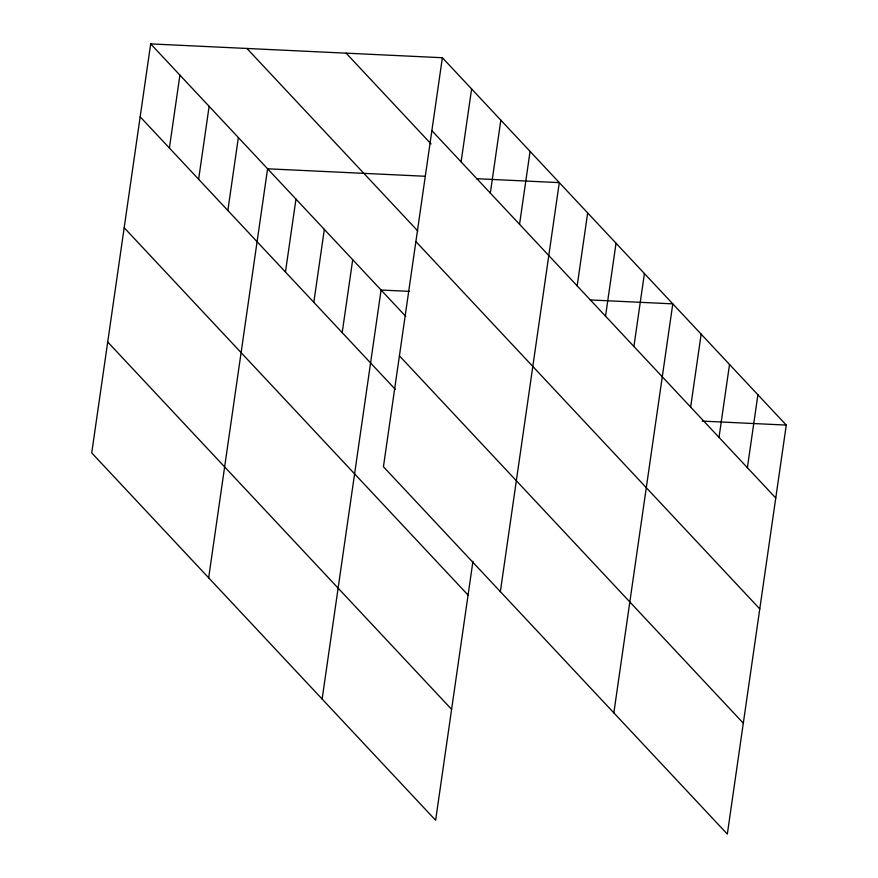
<?xml version="1.0" encoding="UTF-8"?>
<svg xmlns="http://www.w3.org/2000/svg" width="878" height="878" viewBox="0 0 878 878"><rect width="100%" height="100%" fill="white"/><g stroke="black" fill="none" stroke-linecap="round" stroke-linejoin="round"><path stroke-width="1.32" d="M442.38 57.728L383.434 466.745L727.324 834.1L786.271 425.084L442.38 57.728L150.676 43.9L91.729 452.916L435.62 820.271L472.946 561.261M169.399 148.042L179.902 75.124M198.626 179.266L209.129 106.348M227.852 210.49L238.366 137.572M208.657 577.812L267.592 168.796L424.996 176.258M285.46 272.026L295.963 199.108M313.83 302.328L324.333 229.41M342.2 332.641L352.704 259.723M322.138 699.042L381.085 290.025L409.554 291.375M461.104 161.87L471.607 88.952M490.33 193.094L500.833 120.176M519.556 224.318L530.071 151.411M500.361 591.651L559.297 182.635L476.6 178.706M577.164 285.855L587.667 212.937M605.535 316.157L616.038 243.239M633.905 346.47L644.408 273.552M613.843 712.87L672.789 303.854L590.082 299.936M690.646 407.085L701.16 334.167M719.016 437.387L729.53 364.469M747.387 467.689L757.901 394.782M702.213 421.1L786.271 425.084M431.866 130.646L775.757 498.002M346.119 53.163L431.065 143.915M246.937 48.466L417.851 231.046M415.887 241.56L759.777 608.915M150.676 43.9L405.79 316.42M399.413 355.831L743.315 723.187M140.162 116.818L395.287 389.338M124.182 227.731L468.073 595.086M107.709 342.003L451.61 709.358"/></g></svg>
